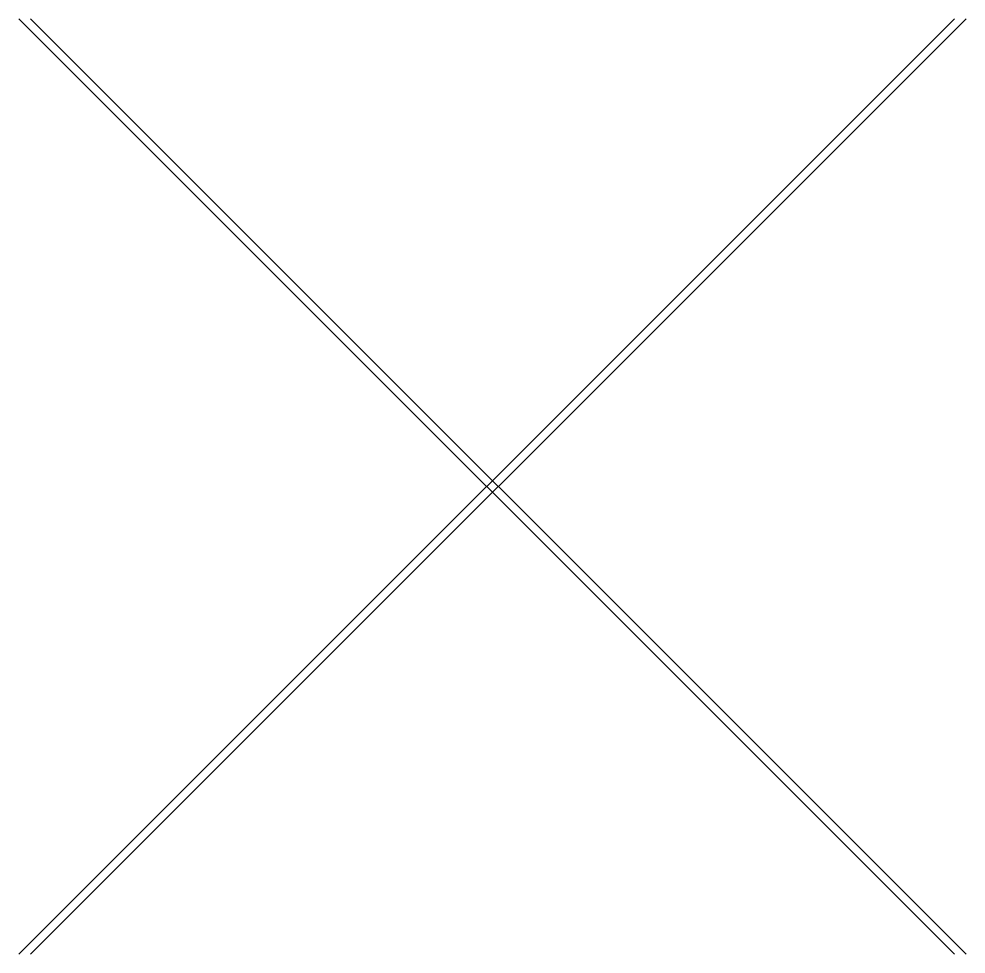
# Model space of a CAD drawing. Extents: x -4 to 4.1, y -4 to 4.
import ezdxf

# ---------------------------------------------------------------- set-up
doc = ezdxf.new("R2010")
doc.units = 0
doc.header["$MEASUREMENT"] = 0
doc.layers.get('0').update_dxf_attribs({"linetype": 'CONTINUOUS'})

msp = doc.modelspace()

# ---------------------------------------------------------------- linework, layer by layer
at = {"color": 2}
for p, q in [((-4, -4), (4, 4)), ((4, -4), (-4, 4))]:
    msp.add_line(p, q, dxfattribs=at)
at = {"color": 30}
for p, q in [((-3.9, -4), (4.1, 4)), ((4.1, -4), (-3.9, 4))]:
    msp.add_line(p, q, dxfattribs=at)

doc.saveas('drawing.dxf')
